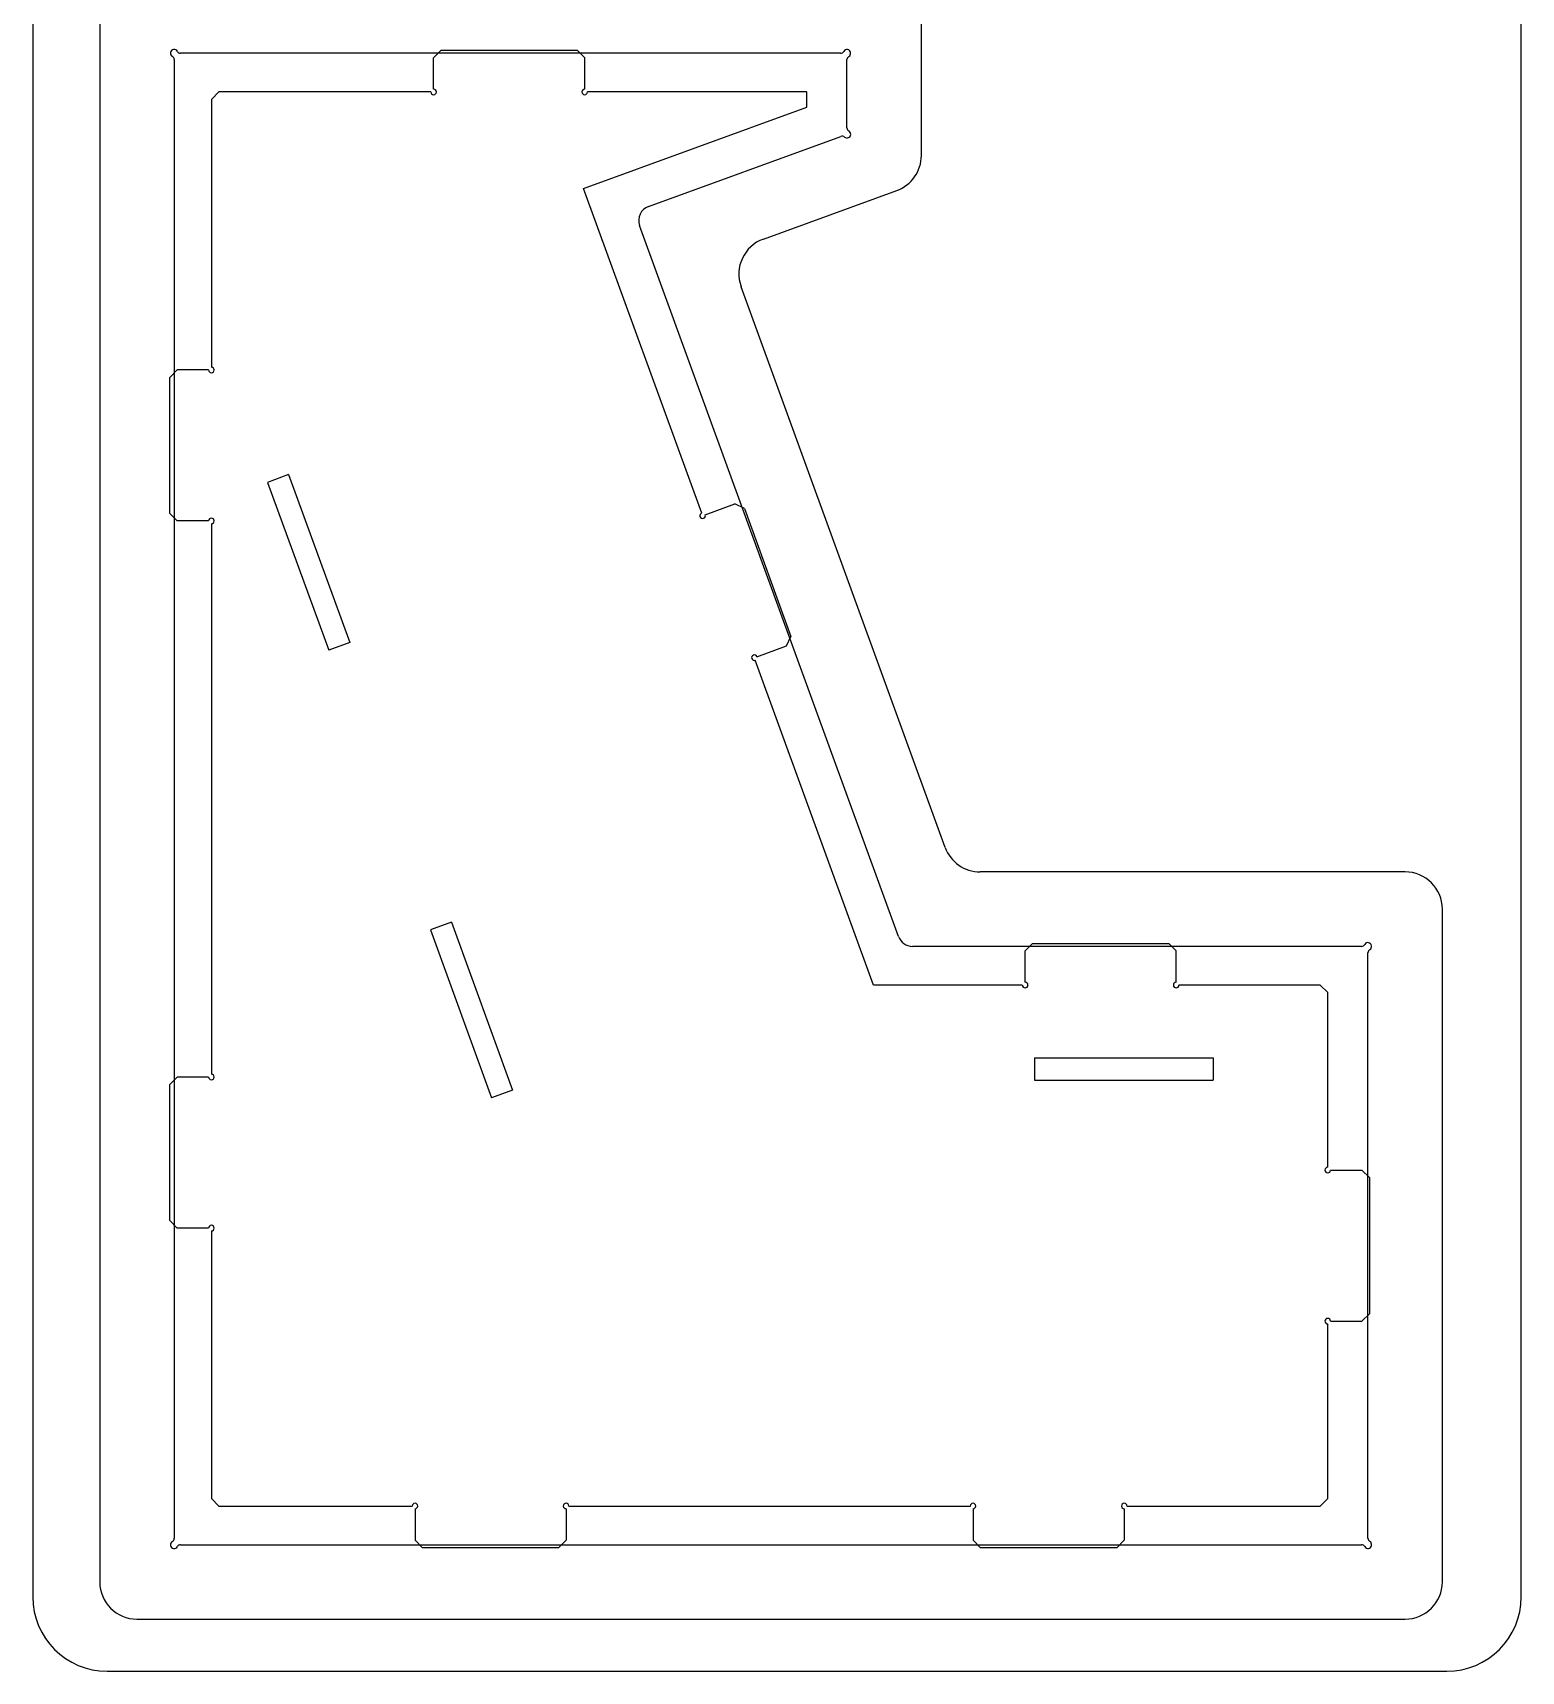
# Model space of a CAD drawing. Header units: millimetres. Extents: x 0 to 201, y 0 to 341.
# Drawn here: x 0 to 100, y 0 to 110.1 of the extents above; entities that cross this region are included whole.
import ezdxf

# ---------------------------------------------------------------- set-up
doc = ezdxf.new("R2010")
doc.units = ezdxf.units.MM
for name, color, linetype in [('Shape2DView004', 7, 'CONTINUOUS'), ('Shape2DView006', 7, 'CONTINUOUS'), ('Sketch', 7, 'CONTINUOUS')]:
    doc.layers.add(name, color=color, linetype=linetype)

msp = doc.modelspace()

# ---------------------------------------------------------------- linework, layer by layer
at = {"layer": 'Shape2DView004'}
for p, q in [((4.5, 111.2), (4.5, 6)), ((59.7, 101.83), (59.7, 111.2)), ((9.5, 108.27), (9.5, 8.93)), ((54.27, 108.7), (9.93, 108.7)), ((54.7, 103.69), (54.7, 108.27)), ((41.37, 98.41), (54.29, 103.11)), ((49.09, 96.22), (58.06, 99.48)), ((58.16, 49.36), (40.77, 97.13)), ((61.3, 55.34), (47.59, 93.01)), ((92.2, 53.7), (63.65, 53.7)), ((94.7, 6), (94.7, 51.2)), ((89.27, 48.7), (59.1, 48.7)), ((89.7, 8.93), (89.7, 48.27)), ((9.93, 8.5), (89.27, 8.5)), ((7, 3.5), (92.2, 3.5))]:
    msp.add_line(p, q, dxfattribs=at)
for centre, radius, start, end in [((9.5, 108.7), 0.25, 30, -120), ((9.25, 108.27), 0.25, 0, 60), ((9.93, 108.95), 0.25, -150, -90), ((54.27, 108.95), 0.25, -90, -30), ((54.7, 108.7), 0.25, -60, 150), ((54.95, 108.27), 0.25, 120, 180), ((54.7, 103.26), 0.25, -130, 60), ((54.95, 103.69), 0.25, 180, -120), ((54.38, 102.88), 0.25, 50, 110), ((57.2, 101.83), 2.5, -70, 0), ((41.71, 97.47), 1, 110, -160), ((49.94, 93.87), 2.5, 110, -160), ((63.65, 56.2), 2.5, -160, -90), ((92.2, 51.2), 2.5, 0, 90), ((59.1, 49.7), 1, -160, -90), ((89.27, 48.95), 0.25, -90, -30), ((89.7, 48.7), 0.25, -60, 150), ((89.95, 48.27), 0.25, 120, 180), ((9.25, 8.93), 0.25, -60, 0), ((89.95, 8.93), 0.25, 180, -120), ((9.5, 8.5), 0.25, 120, -30), ((9.93, 8.25), 0.25, 90, 150), ((89.27, 8.25), 0.25, 30, 90), ((89.7, 8.5), 0.25, -150, 60), ((7, 6), 2.5, -180, -90), ((92.2, 6), 2.5, -90, 0)]:
    msp.add_arc(centre, radius, start, end, dxfattribs=at)
at = {"layer": 'Shape2DView006'}
for p, q in [((27.43, 108.9), (26.93, 108.4)), ((26.93, 106.29), (26.93, 108.4)), ((27.43, 108.9), (36.58, 108.9)), ((37.08, 108.4), (36.58, 108.9)), ((37.08, 106.29), (37.08, 108.4)), ((12.5, 106.1), (12, 105.6)), ((26.74, 106.1), (12.5, 106.1)), ((52, 106.1), (37.26, 106.1)), ((52, 105.08), (52, 106.1)), ((12, 105.6), (12, 87.61)), ((37, 99.62), (52, 105.08)), ((44.94, 77.81), (37, 99.62)), ((9.7, 87.42), (9.2, 86.92)), ((11.81, 87.42), (9.7, 87.42)), ((9.2, 77.78), (9.2, 86.92)), ((17.19, 80.39), (15.78, 79.87)), ((17.19, 80.39), (21.3, 69.11)), ((15.78, 79.87), (19.88, 68.6)), ((45.18, 77.69), (47.17, 78.42)), ((47.81, 78.12), (47.17, 78.42)), ((9.2, 77.78), (9.7, 77.28)), ((11.81, 77.28), (9.7, 77.28)), ((12, 77.09), (12, 40.11)), ((47.81, 78.12), (50.94, 69.52)), ((50.64, 68.88), (50.94, 69.52)), ((21.3, 69.11), (19.88, 68.6)), ((48.65, 68.16), (50.64, 68.88)), ((56.48, 46.1), (48.54, 67.92)), ((28.14, 50.32), (26.72, 49.8)), ((26.72, 49.8), (30.82, 38.53)), ((28.14, 50.32), (32.24, 39.04)), ((67.17, 48.9), (66.67, 48.4)), ((67.17, 48.9), (76.32, 48.9)), ((76.82, 48.4), (76.32, 48.9)), ((66.67, 46.29), (66.67, 48.4)), ((76.82, 46.29), (76.82, 48.4)), ((66.48, 46.1), (56.48, 46.1)), ((86.5, 46.1), (77, 46.1)), ((87, 45.6), (86.5, 46.1)), ((87, 33.86), (87, 45.6)), ((67.3, 41.21), (67.3, 39.7)), ((67.3, 41.21), (79.3, 41.21)), ((79.3, 41.21), (79.3, 39.7)), ((9.7, 39.92), (9.2, 39.42)), ((11.81, 39.92), (9.7, 39.92)), ((67.3, 39.7), (79.3, 39.7)), ((9.2, 30.27), (9.2, 39.42)), ((32.24, 39.04), (30.82, 38.53)), ((87.19, 33.67), (89.3, 33.67)), ((89.8, 33.17), (89.3, 33.67)), ((89.8, 33.17), (89.8, 24.02)), ((9.2, 30.27), (9.7, 29.77)), ((11.81, 29.77), (9.7, 29.77)), ((12, 29.59), (12, 11.6)), ((87, 11.6), (87, 23.34)), ((87.19, 23.52), (89.3, 23.52)), ((89.3, 23.52), (89.8, 24.02)), ((12, 11.6), (12.5, 11.1)), ((12.5, 11.1), (25.49, 11.1)), ((36.01, 11.1), (62.99, 11.1)), ((73.51, 11.1), (86.5, 11.1)), ((86.5, 11.1), (87, 11.6)), ((25.68, 10.91), (25.68, 8.8)), ((35.83, 10.91), (35.83, 8.8)), ((63.17, 10.91), (63.17, 8.8)), ((73.33, 10.91), (73.33, 8.8)), ((25.68, 8.8), (26.18, 8.3)), ((35.33, 8.3), (26.18, 8.3)), ((35.33, 8.3), (35.83, 8.8)), ((63.17, 8.8), (63.67, 8.3)), ((72.83, 8.3), (63.67, 8.3)), ((72.83, 8.3), (73.33, 8.8))]:
    msp.add_line(p, q, dxfattribs=at)
for centre, start, end in [((26.93, 106.1), 180, 0), ((26.93, 106.1), 0, 90), ((37.08, 106.1), 90, 180), ((37.08, 106.1), 180, 0), ((12, 87.42), 180, -90), ((12, 87.42), -90, 90), ((12, 77.28), 90, 180), ((12, 77.28), -90, 90), ((45, 77.63), 110, -70), ((45, 77.63), -70, 20), ((48.48, 68.09), 110, -70), ((48.48, 68.09), 20, 110), ((66.67, 46.1), 0, 90), ((76.82, 46.1), 90, 180), ((66.67, 46.1), 180, 0), ((76.82, 46.1), 180, 0), ((12, 39.92), 180, -90), ((12, 39.92), -90, 90), ((87, 33.67), 90, -90), ((87, 33.67), -90, 0), ((12, 29.77), 90, 180), ((12, 29.77), -90, 90), ((87, 23.52), 90, -90), ((87, 23.52), 0, 90), ((25.68, 11.1), 0, -180), ((25.68, 11.1), -90, 0), ((35.83, 11.1), 0, -180), ((35.83, 11.1), -180, -90), ((63.17, 11.1), 0, 180), ((63.17, 11.1), -90, 0), ((73.33, 11.1), 0, 180), ((73.33, 11.1), 180, -90)]:
    msp.add_arc(centre, 0.187, start, end, dxfattribs=at)
at = {"layer": 'Sketch'}
for p, q in [((0, 165), (0, 5)), ((100, 5), (100, 165)), ((5, 0), (95, 0))]:
    msp.add_line(p, q, dxfattribs=at)
for centre, start, end in [((5, 5), 180, -90), ((95, 5), -90, 0)]:
    msp.add_arc(centre, 5, start, end, dxfattribs=at)

doc.saveas('drawing.dxf')
